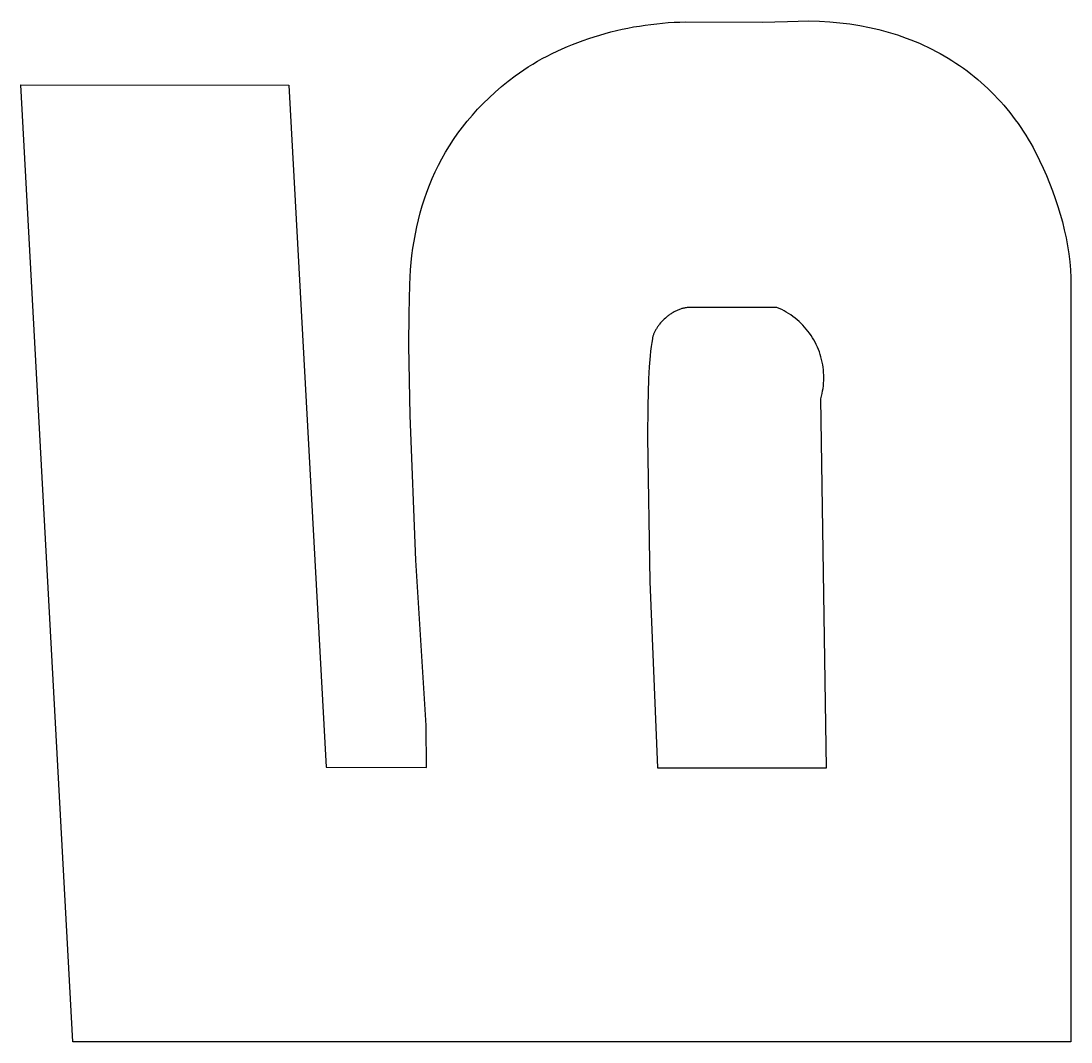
# Model space of a CAD drawing. Extents: x -486 to -411, y 6 to 106.
# Drawn here: x -451.98 to -446.85, y 38.13 to 43.12 of the extents above; entities that cross this region are included whole.
import ezdxf

# ---------------------------------------------------------------- set-up
doc = ezdxf.new("R2010")
doc.units = 0
doc.layers.add('MOSFET$MASK', color=7, linetype='CONTINUOUS')

msp = doc.modelspace()

# ---------------------------------------------------------------- linework, layer by layer
at = {"layer": 'MOSFET$MASK', "color": 250}
for p, q in [((-448.2953, 43.1118, -3.3305), (-448.2333, 43.1143, -3.3305)), ((-448.2333, 43.1143, -3.3305), (-448.1808, 43.1162, -3.3305)), ((-448.1808, 43.1162, -3.3305), (-448.1289, 43.1166, -3.3305)), ((-448.1289, 43.1166, -3.3305), (-448.0778, 43.1153, -3.3305)), ((-448.0778, 43.1153, -3.3305), (-448.0274, 43.1124, -3.3305)), ((-449.123, 43.0558, -3.3305), (-449.0957, 43.063, -3.3305)), ((-449.0957, 43.063, -3.3305), (-449.0681, 43.0698, -3.3305)), ((-449.0681, 43.0698, -3.3305), (-449.0404, 43.0761, -3.3305)), ((-449.0404, 43.0761, -3.3305), (-449.0126, 43.082, -3.3305)), ((-449.0126, 43.082, -3.3305), (-448.9846, 43.0873, -3.3305)), ((-448.9846, 43.0873, -3.3305), (-448.9566, 43.0921, -3.3305)), ((-448.9566, 43.0921, -3.3305), (-448.9284, 43.0964, -3.3305)), ((-448.9284, 43.0964, -3.3305), (-448.9002, 43.1002, -3.3305)), ((-448.9002, 43.1002, -3.3305), (-448.872, 43.1035, -3.3305)), ((-448.872, 43.1035, -3.3305), (-448.8437, 43.1063, -3.3305)), ((-448.8437, 43.1063, -3.3305), (-448.8154, 43.1085, -3.3305)), ((-448.8154, 43.1085, -3.3305), (-448.7872, 43.1102, -3.3305)), ((-448.7872, 43.1102, -3.3305), (-448.759, 43.1114, -3.3305)), ((-448.759, 43.1114, -3.3305), (-448.7308, 43.1121, -3.3305)), ((-448.7308, 43.1121, -3.3305), (-448.3574, 43.1106, -3.3305)), ((-448.3574, 43.1106, -3.3305), (-448.2953, 43.1118, -3.3305)), ((-448.0274, 43.1124, -3.3305), (-447.9778, 43.1079, -3.3305)), ((-447.9778, 43.1079, -3.3305), (-447.9289, 43.1019, -3.3305)), ((-447.9289, 43.1019, -3.3305), (-447.8809, 43.0942, -3.3305)), ((-447.8809, 43.0942, -3.3305), (-447.8336, 43.0851, -3.3305)), ((-447.8336, 43.0851, -3.3305), (-447.8103, 43.0799, -3.3305)), ((-447.8103, 43.0799, -3.3305), (-447.7873, 43.0744, -3.3305)), ((-447.7873, 43.0744, -3.3305), (-447.7644, 43.0684, -3.3305)), ((-447.7644, 43.0684, -3.3305), (-447.7418, 43.0621, -3.3305)), ((-449.2824, 43.0023, -3.3305), (-449.2565, 43.0123, -3.3305)), ((-449.2565, 43.0123, -3.3305), (-449.2303, 43.0219, -3.3305)), ((-449.2303, 43.0219, -3.3305), (-449.2039, 43.0311, -3.3305)), ((-449.2039, 43.0311, -3.3305), (-449.1771, 43.0398, -3.3305)), ((-449.1771, 43.0398, -3.3305), (-449.1502, 43.048, -3.3305)), ((-449.1502, 43.048, -3.3305), (-449.123, 43.0558, -3.3305)), ((-447.7418, 43.0621, -3.3305), (-447.7193, 43.0554, -3.3305)), ((-447.7193, 43.0554, -3.3305), (-447.6971, 43.0484, -3.3305)), ((-447.6971, 43.0484, -3.3305), (-447.6752, 43.041, -3.3305)), ((-447.6752, 43.041, -3.3305), (-447.6534, 43.0331, -3.3305)), ((-447.6534, 43.0331, -3.3305), (-447.6319, 43.025, -3.3305)), ((-447.6319, 43.025, -3.3305), (-447.6106, 43.0164, -3.3305)), ((-447.6106, 43.0164, -3.3305), (-447.5896, 43.0075, -3.3305)), ((-449.3827, 42.9576, -3.3305), (-449.3582, 42.9694, -3.3305)), ((-449.3582, 42.9694, -3.3305), (-449.3333, 42.9808, -3.3305)), ((-449.3333, 42.9808, -3.3305), (-449.308, 42.9918, -3.3305)), ((-449.308, 42.9918, -3.3305), (-449.2824, 43.0023, -3.3305)), ((-447.5896, 43.0075, -3.3305), (-447.5688, 42.9982, -3.3305)), ((-447.5688, 42.9982, -3.3305), (-447.5482, 42.9886, -3.3305)), ((-447.5482, 42.9886, -3.3305), (-447.5279, 42.9786, -3.3305)), ((-447.5279, 42.9786, -3.3305), (-447.5079, 42.9682, -3.3305)), ((-447.5079, 42.9682, -3.3305), (-447.4881, 42.9575, -3.3305)), ((-449.4768, 42.9061, -3.3305), (-449.454, 42.9196, -3.3305)), ((-449.454, 42.9196, -3.3305), (-449.4306, 42.9327, -3.3305)), ((-449.4306, 42.9327, -3.3305), (-449.4069, 42.9454, -3.3305)), ((-449.4069, 42.9454, -3.3305), (-449.3827, 42.9576, -3.3305)), ((-447.4881, 42.9575, -3.3305), (-447.4685, 42.9464, -3.3305)), ((-447.4685, 42.9464, -3.3305), (-447.4492, 42.935, -3.3305)), ((-447.4492, 42.935, -3.3305), (-447.4302, 42.9232, -3.3305)), ((-447.4302, 42.9232, -3.3305), (-447.4114, 42.9111, -3.3305)), ((-447.4114, 42.9111, -3.3305), (-447.3929, 42.8986, -3.3305)), ((-449.5635, 42.8482, -3.3305), (-449.5426, 42.8632, -3.3305)), ((-449.5426, 42.8632, -3.3305), (-449.5212, 42.8779, -3.3305)), ((-449.5212, 42.8779, -3.3305), (-449.4992, 42.8922, -3.3305)), ((-449.4992, 42.8922, -3.3305), (-449.4768, 42.9061, -3.3305)), ((-447.3929, 42.8986, -3.3305), (-447.3746, 42.8857, -3.3305)), ((-447.3746, 42.8857, -3.3305), (-447.3566, 42.8725, -3.3305)), ((-447.3566, 42.8725, -3.3305), (-447.3389, 42.859, -3.3305)), ((-447.3389, 42.859, -3.3305), (-447.3215, 42.8451, -3.3305)), ((-449.6296, 42.7961, -3.3305), (-449.5972, 42.8224, -3.3305)), ((-449.5972, 42.8224, -3.3305), (-449.5635, 42.8482, -3.3305)), ((-447.3215, 42.8451, -3.3305), (-447.3043, 42.8309, -3.3305)), ((-447.3043, 42.8309, -3.3305), (-447.2875, 42.8164, -3.3305)), ((-447.2875, 42.8164, -3.3305), (-447.2709, 42.8015, -3.3305)), ((-451.7222, 38.1305, -3.3305), (-451.9757, 42.8043, -3.3305)), ((-451.9757, 42.8043, -3.3305), (-450.668, 42.803, -3.3305)), ((-450.668, 42.803, -3.3305), (-450.4851, 39.4723, -3.3305)), ((-449.6905, 42.742, -3.3305), (-449.6607, 42.7693, -3.3305)), ((-449.6607, 42.7693, -3.3305), (-449.6296, 42.7961, -3.3305)), ((-447.2709, 42.8015, -3.3305), (-447.2546, 42.7862, -3.3305)), ((-447.2546, 42.7862, -3.3305), (-447.2385, 42.7707, -3.3305)), ((-447.2385, 42.7707, -3.3305), (-447.2228, 42.7548, -3.3305)), ((-449.7462, 42.6859, -3.3305), (-449.719, 42.7142, -3.3305)), ((-449.719, 42.7142, -3.3305), (-449.6905, 42.742, -3.3305)), ((-447.2228, 42.7548, -3.3305), (-447.2074, 42.7386, -3.3305)), ((-447.2074, 42.7386, -3.3305), (-447.1922, 42.722, -3.3305)), ((-447.1922, 42.722, -3.3305), (-447.1774, 42.7051, -3.3305)), ((-447.1774, 42.7051, -3.3305), (-447.1628, 42.6879, -3.3305)), ((-449.7969, 42.6279, -3.3305), (-449.7721, 42.6571, -3.3305)), ((-449.7721, 42.6571, -3.3305), (-449.7462, 42.6859, -3.3305)), ((-447.1628, 42.6879, -3.3305), (-447.1486, 42.6704, -3.3305)), ((-447.1486, 42.6704, -3.3305), (-447.1347, 42.6525, -3.3305)), ((-447.1347, 42.6525, -3.3305), (-447.121, 42.6343, -3.3305)), ((-449.8204, 42.5983, -3.3305), (-449.7969, 42.6279, -3.3305)), ((-447.121, 42.6343, -3.3305), (-447.1077, 42.6158, -3.3305)), ((-447.1077, 42.6158, -3.3305), (-447.0947, 42.597, -3.3305)), ((-449.8639, 42.5378, -3.3305), (-449.8428, 42.5683, -3.3305)), ((-449.8428, 42.5683, -3.3305), (-449.8204, 42.5983, -3.3305)), ((-447.0947, 42.597, -3.3305), (-447.0821, 42.5779, -3.3305)), ((-447.0821, 42.5779, -3.3305), (-447.0697, 42.5584, -3.3305)), ((-447.0697, 42.5584, -3.3305), (-447.0577, 42.5387, -3.3305)), ((-449.9029, 42.4758, -3.3305), (-449.884, 42.507, -3.3305)), ((-449.884, 42.507, -3.3305), (-449.8639, 42.5378, -3.3305)), ((-447.0577, 42.5387, -3.3305), (-447.0459, 42.5186, -3.3305)), ((-447.0459, 42.5186, -3.3305), (-447.0346, 42.4982, -3.3305)), ((-449.9208, 42.4442, -3.3305), (-449.9029, 42.4758, -3.3305)), ((-447.0346, 42.4982, -3.3305), (-447.0235, 42.4775, -3.3305)), ((-447.0235, 42.4775, -3.3305), (-447.0128, 42.4566, -3.3305)), ((-447.0128, 42.4566, -3.3305), (-447.0024, 42.4353, -3.3305)), ((-449.9532, 42.38, -3.3305), (-449.9375, 42.4123, -3.3305)), ((-449.9375, 42.4123, -3.3305), (-449.9208, 42.4442, -3.3305)), ((-447.0024, 42.4353, -3.3305), (-446.9853, 42.3986, -3.3305)), ((-446.9853, 42.3986, -3.3305), (-446.9691, 42.3616, -3.3305)), ((-449.9815, 42.3146, -3.3305), (-449.9679, 42.3475, -3.3305)), ((-449.9679, 42.3475, -3.3305), (-449.9532, 42.38, -3.3305)), ((-446.9691, 42.3616, -3.3305), (-446.9538, 42.3244, -3.3305)), ((-449.9942, 42.2814, -3.3305), (-449.9815, 42.3146, -3.3305)), ((-446.9538, 42.3244, -3.3305), (-446.9393, 42.287, -3.3305)), ((-450.0166, 42.2142, -3.3305), (-450.0058, 42.2479, -3.3305)), ((-450.0058, 42.2479, -3.3305), (-449.9942, 42.2814, -3.3305)), ((-446.9393, 42.287, -3.3305), (-446.9258, 42.2493, -3.3305)), ((-446.9258, 42.2493, -3.3305), (-446.9132, 42.2114, -3.3305)), ((-450.0264, 42.1802, -3.3305), (-450.0166, 42.2142, -3.3305)), ((-446.9132, 42.2114, -3.3305), (-446.9017, 42.1733, -3.3305)), ((-450.0433, 42.1116, -3.3305), (-450.0353, 42.146, -3.3305)), ((-450.0353, 42.146, -3.3305), (-450.0264, 42.1802, -3.3305)), ((-446.9017, 42.1733, -3.3305), (-446.8912, 42.135, -3.3305)), ((-450.0504, 42.0769, -3.3305), (-450.0433, 42.1116, -3.3305)), ((-446.8912, 42.135, -3.3305), (-446.8818, 42.0966, -3.3305)), ((-446.8818, 42.0966, -3.3305), (-446.8735, 42.0579, -3.3305)), ((-450.0621, 42.0071, -3.3305), (-450.0567, 42.0421, -3.3305)), ((-450.0567, 42.0421, -3.3305), (-450.0504, 42.0769, -3.3305)), ((-446.8735, 42.0579, -3.3305), (-446.8663, 42.0191, -3.3305)), ((-450.0668, 41.9719, -3.3305), (-450.0621, 42.0071, -3.3305)), ((-446.8663, 42.0191, -3.3305), (-446.8604, 41.9802, -3.3305)), ((-450.0738, 41.901, -3.3305), (-450.0707, 41.9365, -3.3305)), ((-450.0707, 41.9365, -3.3305), (-450.0668, 41.9719, -3.3305)), ((-446.8604, 41.9802, -3.3305), (-446.8557, 41.9411, -3.3305)), ((-446.8557, 41.9411, -3.3305), (-446.8522, 41.9019, -3.3305)), ((-450.0761, 41.8654, -3.3305), (-450.0738, 41.901, -3.3305)), ((-446.8522, 41.9019, -3.3305), (-446.85, 41.8626, -3.3305)), ((-450.0778, 41.8297, -3.3305), (-450.0761, 41.8654, -3.3305)), ((-446.85, 41.8626, -3.3305), (-446.8492, 41.8232, -3.3305)), ((-450.0812, 41.6873, -3.3305), (-450.0778, 41.8297, -3.3305)), ((-446.8492, 41.8232, -3.3305), (-446.8503, 38.1305, -3.3305)), ((-450.0818, 41.5312, -3.3305), (-450.0812, 41.6873, -3.3305)), ((-448.8126, 41.6795, -3.3305), (-448.816, 41.6769, -3.3305)), ((-448.8091, 41.682, -3.3305), (-448.8126, 41.6795, -3.3305)), ((-448.8056, 41.6844, -3.3305), (-448.8091, 41.682, -3.3305)), ((-448.802, 41.6868, -3.3305), (-448.8056, 41.6844, -3.3305)), ((-448.7984, 41.6891, -3.3305), (-448.802, 41.6868, -3.3305)), ((-448.7948, 41.6914, -3.3305), (-448.7984, 41.6891, -3.3305)), ((-448.7911, 41.6935, -3.3305), (-448.7948, 41.6914, -3.3305)), ((-448.7874, 41.6956, -3.3305), (-448.7911, 41.6935, -3.3305)), ((-448.7836, 41.6976, -3.3305), (-448.7874, 41.6956, -3.3305)), ((-448.7799, 41.6996, -3.3305), (-448.7836, 41.6976, -3.3305)), ((-448.776, 41.7014, -3.3305), (-448.7799, 41.6996, -3.3305)), ((-448.7722, 41.7032, -3.3305), (-448.776, 41.7014, -3.3305)), ((-448.7683, 41.7048, -3.3305), (-448.7722, 41.7032, -3.3305)), ((-448.7644, 41.7064, -3.3305), (-448.7683, 41.7048, -3.3305)), ((-448.7604, 41.7079, -3.3305), (-448.7644, 41.7064, -3.3305)), ((-448.7565, 41.7093, -3.3305), (-448.7604, 41.7079, -3.3305)), ((-448.7525, 41.7106, -3.3305), (-448.7565, 41.7093, -3.3305)), ((-448.7485, 41.7118, -3.3305), (-448.7525, 41.7106, -3.3305)), ((-448.7444, 41.7129, -3.3305), (-448.7485, 41.7118, -3.3305)), ((-448.7404, 41.7139, -3.3305), (-448.7444, 41.7129, -3.3305)), ((-448.7363, 41.7148, -3.3305), (-448.7404, 41.7139, -3.3305)), ((-448.7322, 41.7156, -3.3305), (-448.7363, 41.7148, -3.3305)), ((-448.7281, 41.7162, -3.3305), (-448.7322, 41.7156, -3.3305)), ((-448.724, 41.7168, -3.3305), (-448.7281, 41.7162, -3.3305)), ((-448.7199, 41.7172, -3.3305), (-448.724, 41.7168, -3.3305)), ((-448.7158, 41.7175, -3.3305), (-448.7199, 41.7172, -3.3305)), ((-448.7116, 41.7177, -3.3305), (-448.7158, 41.7175, -3.3305)), ((-448.7075, 41.7178, -3.3305), (-448.7116, 41.7177, -3.3305)), ((-448.2853, 41.7178, -3.3305), (-448.7075, 41.7178, -3.3305)), ((-448.2735, 41.7126, -3.3305), (-448.2853, 41.7178, -3.3305)), ((-448.2618, 41.7071, -3.3305), (-448.2735, 41.7126, -3.3305)), ((-448.2504, 41.7012, -3.3305), (-448.2618, 41.7071, -3.3305)), ((-448.2391, 41.6948, -3.3305), (-448.2504, 41.7012, -3.3305)), ((-448.2281, 41.6881, -3.3305), (-448.2391, 41.6948, -3.3305)), ((-448.2173, 41.681, -3.3305), (-448.2281, 41.6881, -3.3305)), ((-448.2068, 41.6736, -3.3305), (-448.2173, 41.681, -3.3305)), ((-448.8627, 41.6296, -3.3305), (-448.8651, 41.6264, -3.3305)), ((-448.8603, 41.6328, -3.3305), (-448.8627, 41.6296, -3.3305)), ((-448.8578, 41.636, -3.3305), (-448.8603, 41.6328, -3.3305)), ((-448.8526, 41.6423, -3.3305), (-448.8578, 41.636, -3.3305)), ((-448.8471, 41.6485, -3.3305), (-448.8526, 41.6423, -3.3305)), ((-448.8413, 41.6545, -3.3305), (-448.8471, 41.6485, -3.3305)), ((-448.8353, 41.6604, -3.3305), (-448.8413, 41.6545, -3.3305)), ((-448.8291, 41.6661, -3.3305), (-448.8353, 41.6604, -3.3305)), ((-448.8226, 41.6716, -3.3305), (-448.8291, 41.6661, -3.3305)), ((-448.8193, 41.6743, -3.3305), (-448.8226, 41.6716, -3.3305)), ((-448.816, 41.6769, -3.3305), (-448.8193, 41.6743, -3.3305)), ((-448.1966, 41.6657, -3.3305), (-448.2068, 41.6736, -3.3305)), ((-448.1866, 41.6576, -3.3305), (-448.1966, 41.6657, -3.3305)), ((-448.1769, 41.649, -3.3305), (-448.1866, 41.6576, -3.3305)), ((-448.1676, 41.6402, -3.3305), (-448.1769, 41.649, -3.3305)), ((-448.1585, 41.631, -3.3305), (-448.1676, 41.6402, -3.3305)), ((-448.1498, 41.6215, -3.3305), (-448.1585, 41.631, -3.3305)), ((-448.8901, 41.5775, -3.3305), (-448.8911, 41.5743, -3.3305)), ((-448.8891, 41.5807, -3.3305), (-448.8901, 41.5775, -3.3305)), ((-448.888, 41.5839, -3.3305), (-448.8891, 41.5807, -3.3305)), ((-448.8868, 41.5872, -3.3305), (-448.888, 41.5839, -3.3305)), ((-448.8855, 41.5904, -3.3305), (-448.8868, 41.5872, -3.3305)), ((-448.884, 41.5937, -3.3305), (-448.8855, 41.5904, -3.3305)), ((-448.8825, 41.597, -3.3305), (-448.884, 41.5937, -3.3305)), ((-448.8809, 41.6002, -3.3305), (-448.8825, 41.597, -3.3305)), ((-448.8793, 41.6035, -3.3305), (-448.8809, 41.6002, -3.3305)), ((-448.8775, 41.6068, -3.3305), (-448.8793, 41.6035, -3.3305)), ((-448.8756, 41.6101, -3.3305), (-448.8775, 41.6068, -3.3305)), ((-448.8737, 41.6134, -3.3305), (-448.8756, 41.6101, -3.3305)), ((-448.8716, 41.6166, -3.3305), (-448.8737, 41.6134, -3.3305)), ((-448.8695, 41.6199, -3.3305), (-448.8716, 41.6166, -3.3305)), ((-448.8673, 41.6232, -3.3305), (-448.8695, 41.6199, -3.3305)), ((-448.8651, 41.6264, -3.3305), (-448.8673, 41.6232, -3.3305)), ((-448.1414, 41.6118, -3.3305), (-448.1498, 41.6215, -3.3305)), ((-448.1333, 41.6017, -3.3305), (-448.1414, 41.6118, -3.3305)), ((-448.1256, 41.5913, -3.3305), (-448.1333, 41.6017, -3.3305)), ((-448.1183, 41.5807, -3.3305), (-448.1256, 41.5913, -3.3305)), ((-448.1113, 41.5699, -3.3305), (-448.1183, 41.5807, -3.3305)), ((-450.0762, 41.1906, -3.3305), (-450.0818, 41.5312, -3.3305)), ((-448.899, 41.5265, -3.3305), (-448.9015, 41.5045, -3.3305)), ((-448.8962, 41.5466, -3.3305), (-448.899, 41.5265, -3.3305)), ((-448.8932, 41.5649, -3.3305), (-448.8962, 41.5466, -3.3305)), ((-448.8926, 41.568, -3.3305), (-448.8932, 41.5649, -3.3305)), ((-448.8919, 41.5711, -3.3305), (-448.8926, 41.568, -3.3305)), ((-448.8911, 41.5743, -3.3305), (-448.8919, 41.5711, -3.3305)), ((-448.1047, 41.5588, -3.3305), (-448.1113, 41.5699, -3.3305)), ((-448.0985, 41.5475, -3.3305), (-448.1047, 41.5588, -3.3305)), ((-448.0927, 41.536, -3.3305), (-448.0985, 41.5475, -3.3305)), ((-448.0873, 41.5243, -3.3305), (-448.0927, 41.536, -3.3305)), ((-448.9039, 41.4807, -3.3305), (-448.908, 41.4281, -3.3305)), ((-448.9015, 41.5045, -3.3305), (-448.9039, 41.4807, -3.3305)), ((-448.0824, 41.5124, -3.3305), (-448.0873, 41.5243, -3.3305)), ((-448.0778, 41.5003, -3.3305), (-448.0824, 41.5124, -3.3305)), ((-448.0737, 41.4881, -3.3305), (-448.0778, 41.5003, -3.3305)), ((-448.07, 41.4757, -3.3305), (-448.0737, 41.4881, -3.3305)), ((-448.0667, 41.4633, -3.3305), (-448.07, 41.4757, -3.3305)), ((-448.908, 41.4281, -3.3305), (-448.9113, 41.3692, -3.3305)), ((-448.0638, 41.4507, -3.3305), (-448.0667, 41.4633, -3.3305)), ((-448.0614, 41.438, -3.3305), (-448.0638, 41.4507, -3.3305)), ((-448.0595, 41.4253, -3.3305), (-448.0614, 41.438, -3.3305)), ((-448.058, 41.4125, -3.3305), (-448.0595, 41.4253, -3.3305)), ((-448.0569, 41.3996, -3.3305), (-448.058, 41.4125, -3.3305)), ((-448.0563, 41.3867, -3.3305), (-448.0569, 41.3996, -3.3305)), ((-448.0564, 41.3609, -3.3305), (-448.0561, 41.3738, -3.3305)), ((-448.0561, 41.3738, -3.3305), (-448.0563, 41.3867, -3.3305)), ((-448.9113, 41.3692, -3.3305), (-448.9157, 41.2349, -3.3305)), ((-448.062, 41.3097, -3.3305), (-448.0599, 41.3224, -3.3305)), ((-448.0599, 41.3224, -3.3305), (-448.0583, 41.3352, -3.3305)), ((-448.0583, 41.3352, -3.3305), (-448.0571, 41.3481, -3.3305)), ((-448.0571, 41.3481, -3.3305), (-448.0564, 41.3609, -3.3305)), ((-448.0708, 41.2721, -3.3305), (-448.0674, 41.2845, -3.3305)), ((-448.043, 39.4695, -3.3305), (-448.0708, 41.2721, -3.3305)), ((-448.0674, 41.2845, -3.3305), (-448.0645, 41.2971, -3.3305)), ((-448.0645, 41.2971, -3.3305), (-448.062, 41.3097, -3.3305)), ((-448.9157, 41.2349, -3.3305), (-448.9175, 41.0823, -3.3305)), ((-450.0473, 40.4841, -3.3305), (-450.0762, 41.1906, -3.3305)), ((-448.9175, 41.0823, -3.3305), (-448.906, 40.3792, -3.3305)), ((-449.9974, 39.6766, -3.3305), (-450.0473, 40.4841, -3.3305)), ((-448.906, 40.3792, -3.3305), (-448.8688, 39.4695, -3.3305)), ((-449.9963, 39.4717, -3.3305), (-449.9974, 39.6766, -3.3305)), ((-450.4851, 39.4723, -3.3305), (-449.9963, 39.4717, -3.3305)), ((-448.8688, 39.4695, -3.3305), (-448.043, 39.4695, -3.3305)), ((-446.8503, 38.1305, -3.3305), (-451.7222, 38.1305, -3.3305))]:
    msp.add_line(p, q, dxfattribs=at)

doc.saveas('drawing.dxf')
